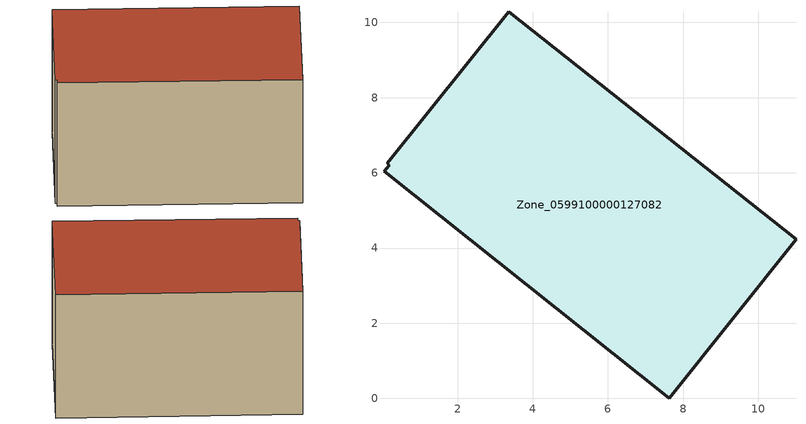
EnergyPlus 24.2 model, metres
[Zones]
Zone_0599100000127082
 floor ground (C_G): 0.18,6.2 0.13,6.25 3.36,10.29 11,4.23 7.63,0 0.06,6.04 z0.4
 wall outside (C_F): 7.63,0 11,4.23 3.36,10.29 0.13,6.25 0.18,6.2 0.06,6.04 7.63,0 z0.4:6.16
 roof outside (C_R): 0.18,6.2 0.06,6.04 7.63,0 11,4.23 3.36,10.29 0.13,6.25 z6.16
[BUILDING]
Pand.0599100000127082: North Axis=0; Terrain=City; Loads Convergence Tolerance Value=0.04; Temperature Convergence Tolerance Value=0.4; Solar Distribution=FullExterior; Maximum Number of Warmup Days=25; Minimum Number of Warmup Days=1
[Site:Location]
Rotterdam.The.Hague.AP_ZH_NLD Design_Conditions: Latitude=51.96; Longitude=4.45; Time Zone=1; Elevation=-4.5
[SITE:GROUNDTEMPERATURE:BUILDINGSURFACE]
18, 18, 18, 18, 18, 18, 18, 18, 18, 18, 18, 18
[MATERIAL] Thermal Absorptance=0.9; Solar Absorptance=0.7; Visible Absorptance=0.7
Name | Roughness | Thickness | Conductivity | Density | Specific Heat
G.TI.1975-1991 | MediumSmooth | 0.15 | 0.288461 | 540 | 1210
F.TI.1975-1991 | Rough | 0.3 | 0.230769 | 1920 | 840
R.TI.1975-1991 | MediumRough | 0.2 | 0.153846 | 1500 | 1000
[CONSTRUCTION]
C_G: G.TI.1975-1991
C_F: F.TI.1975-1991
C_R: R.TI.1975-1991
[ZONE]
Zone_0599100000127082: Type=1; Multiplier=1; Ceiling Height=Autocalculate; Volume=Autocalculate; Floor Area=autocalculate; Part of Total Floor Area=Yes
[ZONEINFILTRATION:DESIGNFLOWRATE]
Infil_Zone_0599100000127082: Zone or ZoneList or Space or SpaceList=Zone_0599100000127082; Schedule=AlwaysOn; Design Flow Rate Calculation Method=Flow/Area; Flow Rate per Floor Area=0.003; Constant Term Coefficient=1; Temperature Term Coefficient=0; Velocity Term Coefficient=0; Velocity Squared Term Coefficient=0
[HVACTEMPLATE:ZONE:IDEALLOADSAIRSYSTEM]
Zone_0599100000127082: Maximum Heating Supply Air Temperature=50; Minimum Cooling Supply Air Temperature=13; Maximum Heating Supply Air Humidity Ratio=0.0156; Minimum Cooling Supply Air Humidity Ratio=0.0077; Heating Limit=NoLimit; Cooling Limit=NoLimit; Dehumidification Control Type=ConstantSensibleHeatRatio; Cooling Sensible Heat Ratio=0.7; Dehumidification Setpoint=60; Humidification Control Type=None; Humidification Setpoint=30; Outdoor Air Method=None; Outdoor Air Flow Rate per Person=0.00944; Outdoor Air Flow Rate per Zone Floor Area=0; Outdoor Air Flow Rate per Zone=0; Demand Controlled Ventilation Type=None; Outdoor Air Economizer Type=NoEconomizer; Heat Recovery Type=None; Sensible Heat Recovery Effectiveness=0.7; Latent Heat Recovery Effectiveness=0.65
[ZONECONTROL:THERMOSTAT]
ThermostatControl_Zone_0599100000127082: Zone or ZoneList=Zone_0599100000127082; Control Type Schedule=DualSetpointControlType; Control 1=Thermostat_Zone_0599100000127082; Temperature Difference Between Cutout And Setpoint=0
[THERMOSTATSETPOINT:DUALSETPOINT]
Thermostat_Zone_0599100000127082: Heating Setpoint Temperature Schedule=HeatingSetpoint_Zone_0599100000127082; Cooling Setpoint Temperature Schedule=CoolingSetpoint_Zone_0599100000127082
[SCHEDULE:COMPACT]
HeatingSetpoint_Zone_0599100000127082: Through: 12/31, For: AllDays, Until: 24:00, 21
CoolingSetpoint_Zone_0599100000127082: Through: 12/31, For: AllDays, Until: 24:00, 24
DualSetpointControlType: Through: 12/31, For: AllDays, Until: 24:00, 4
AlwaysOn: Through: 12/31, For: AllDays, Until: 24:00, 1
